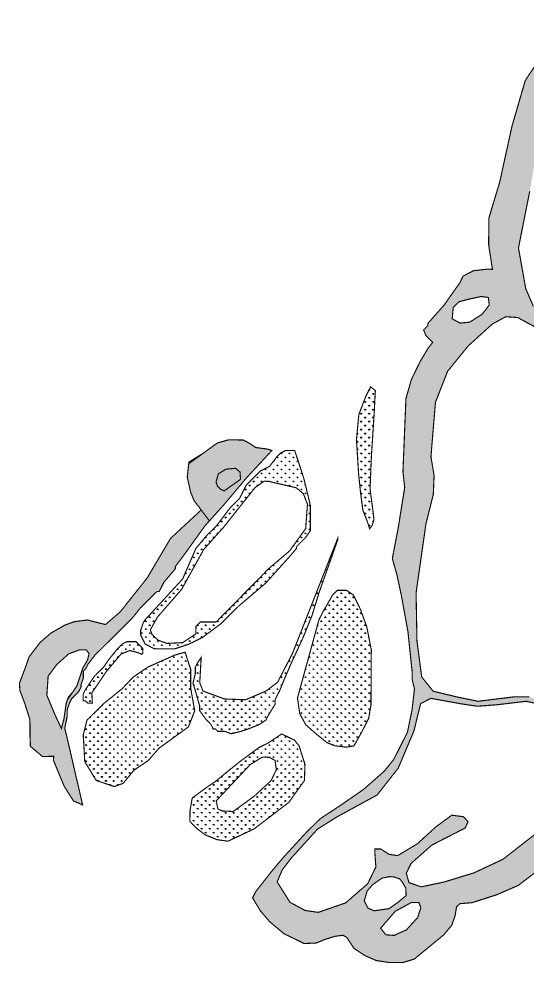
# Model space of a CAD drawing. Header units: metres. Extents: x 319750 to 415268, y 1725605 to 1842937.
# Drawn here: x 333063 to 333963, y 1792349 to 1794022 of the extents above; entities that cross this region are included whole.
import ezdxf

# ---------------------------------------------------------------- set-up
doc = ezdxf.new("R2010")
doc.units = ezdxf.units.M
doc.header["$MEASUREMENT"] = 0
doc.layers.add('MANGROOVES BUFFER ZONE', color=120, linetype='Continuous')

msp = doc.modelspace()

# ---------------------------------------------------------------- hatches: boundary and pattern name
at = {"layer": 'MANGROOVES BUFFER ZONE'}
h = msp.add_hatch(dxfattribs=at)
h.set_pattern_fill('GRASS', color=256, scale=10)
h.paths.add_polyline_path([(333960.8, 1793544.1), (333948, 1793616.1), (333967.9, 1793716.2), (333986.8, 1793823.7), (334005.8, 1793941.8), (334019, 1793989.6), (334023.8, 1794014.7), (334020.5, 1794021.7), (334009, 1793991.4), (333996.7, 1793971.2), (333980.4, 1793942.9), (333964, 1793918.7), (333959.8, 1793911.8), (333936.5, 1793831.7), (333914.7, 1793732.4), (333895.5, 1793668.8), (333895.2, 1793621.5), (333901.9, 1793578.2), (333891.5, 1793578.3), (333868.4, 1793575.7), (333849.7, 1793566.1), (333844.6, 1793555), (333816.1, 1793514.7), (333787.6, 1793482.5), (333787.5, 1793478.4), (333779.9, 1793470.9), (333783.8, 1793461.1), (333796, 1793448.7), (333787.7, 1793438.3), (333774, 1793415.3), (333758.2, 1793382.9), (333748.6, 1793349.1), (333743.3, 1793219.8), (333746.4, 1793191.8), (333734.9, 1793120.1), (333724.5, 1793065.9), (333732.5, 1793037.5), (333740.4, 1793001), (333752.2, 1792936.1), (333759.8, 1792863.2), (333759.8, 1792855.1), (333759.8, 1792851.1), (333763.7, 1792834.9), (333759.5, 1792798.5), (333751.2, 1792758), (333738.9, 1792733.8), (333726.6, 1792709.6), (333710.3, 1792689.4), (333673.7, 1792657.2), (333633.1, 1792629.1), (333596.5, 1792605), (333572.1, 1792580.9), (333531.4, 1792536.6), (333511, 1792512.4), (333482.5, 1792476.1), (333476.8, 1792465), (333490.9, 1792441.6), (333507.4, 1792422.5), (333533, 1792401.1), (333557.1, 1792389.6), (333568.2, 1792384.1), (333589.8, 1792385), (333603.9, 1792390.9), (333623.4, 1792397), (333636.9, 1792398.7), (333643.6, 1792395.1), (333656.5, 1792375.5), (333675.9, 1792362.7), (333695.8, 1792354), (333718.6, 1792350.5), (333743.3, 1792350.4), (333763.3, 1792356.5), (333815.4, 1792399.3), (333829.8, 1792416.4), (333835.6, 1792432.9), (333838.3, 1792449.3), (333844.3, 1792454.7), (333865.6, 1792456.4), (333909.3, 1792470.4), (333947.8, 1792487.1), (334024.3, 1792545.7), (334046.7, 1792562.7), (334067.5, 1792572.9), (334091.5, 1792585.3), (334108.5, 1792605.4), (334119.6, 1792645.7), (334124, 1792679.2), (334127.4, 1792717.5), (334123.4, 1792731.7), (334115.6, 1792776.2), (334107.6, 1792804.6), (334107.7, 1792808.7), (334107.7, 1792812.7), (334103.8, 1792837), (334103.9, 1792865.4), (334108.1, 1792893.7), (334108.3, 1792918), (334108.5, 1792954.4), (334105.8, 1792968.2), (334100, 1792892.1), (334094.4, 1792840.8), (334082.6, 1792815.9), (334063.8, 1792802.3), (334034.7, 1792796.2), (333996.1, 1792807.9), (333967.4, 1792821.1), (333941.1, 1792821.1), (333876.2, 1792813.1), (333837.6, 1792821.1), (333796.7, 1792831), (333776.5, 1792856.3), (333768.1, 1792920.3), (333766.6, 1793005.3), (333784, 1793127.3), (333797.1, 1793179.4), (333798.5, 1793212.8), (333792.9, 1793246.2), (333800.9, 1793342.7), (333822.5, 1793397.7), (333859.2, 1793442.8), (333901.5, 1793481.1), (333925.5, 1793494.2), (333946.6, 1793492.8), (333963.6, 1793483.4), (333982.4, 1793473.6), (334011.1, 1793473.6), (334059.5, 1793479.2), (334083, 1793479.8), (334083.2, 1793501.1), (334083.2, 1793509.4), (334074, 1793499.6), (334059.3, 1793490.1), (334031.4, 1793484.9), (334011.5, 1793487.8), (333992.1, 1793495.3), (333974.5, 1793512.4)])
h.paths.add_polyline_path([(333894.7, 1793528.2), (333896.2, 1793514.9), (333884, 1793499), (333861.6, 1793484.5), (333844.5, 1793483), (333830.6, 1793490.4), (333832.4, 1793510.8), (333843, 1793520.8), (333862.2, 1793525.8), (333882.3, 1793530)], flags=16)
h.paths.add_polyline_path([(333961.5, 1792813.1), (333986.7, 1792807.6), (334010, 1792787.5), (334032.8, 1792781.9), (334069.6, 1792788), (334089.7, 1792790.8), (334073.3, 1792707.5), (334069.6, 1792634.6), (334049.5, 1792616), (334008.6, 1792601.9), (333920.5, 1792533.3), (333868.8, 1792509.1), (333815.3, 1792492.8), (333775.8, 1792484.5), (333753.9, 1792491.9), (333749.3, 1792508.6), (333757.6, 1792525.8), (333794.4, 1792558.4), (333853.5, 1792588.6), (333858.6, 1792599.8), (333850.7, 1792608.6), (333829.8, 1792611.4), (333801.4, 1792590.5), (333768.8, 1792560.7), (333733.9, 1792539.8), (333718.6, 1792542.1), (333704.1, 1792551.4), (333693.4, 1792551.4), (333693.4, 1792545.8), (333695.3, 1792519.8), (333680.9, 1792490), (333641.8, 1792456.1), (333593.4, 1792439.3), (333570.1, 1792442.6), (333543.2, 1792457), (333520.4, 1792493.3), (333529.3, 1792514.3), (333545.2, 1792535.2), (333591.9, 1792586.7), (333626.8, 1792608.6), (333697.6, 1792647.2), (333734.9, 1792694.7), (333762.6, 1792760.1), (333774.7, 1792809), (333792.9, 1792818.3), (333846.9, 1792808.5), (333875.3, 1792804.3), (333911.2, 1792807.1)], flags=16)
h.paths.add_polyline_path([(333727.3, 1792502), (333737.2, 1792498.8), (333742.2, 1792492.9), (333748.3, 1792482.4), (333748.9, 1792469), (333734, 1792456.7), (333718.8, 1792445.9), (333692.2, 1792442.1), (333681.4, 1792446.8), (333674.7, 1792459.7), (333679.9, 1792477.2), (333689.3, 1792488), (333706.2, 1792499.9), (333719.4, 1792502.6)], flags=16)
h.paths.add_polyline_path([(333771.4, 1792456.8), (333775.1, 1792448), (333769.5, 1792430.3), (333749.5, 1792408.3), (333727.5, 1792398.5), (333713.1, 1792399.5), (333703.7, 1792411.1), (333729.4, 1792441), (333758.3, 1792456.8)], flags=16)
h = msp.add_hatch(dxfattribs=at)
h.set_pattern_fill('GRASS', color=256, scale=10)
h.paths.add_polyline_path([(333692.1, 1793320.1), (333694.4, 1793363.4), (333686, 1793370.1), (333677.6, 1793353.5), (333665.2, 1793321.2), (333660.9, 1793276.7), (333664.7, 1793216), (333668.5, 1793179.5), (333672.4, 1793151.2), (333680.4, 1793130.9), (333684.4, 1793118.7), (333689, 1793125.1), (333691.9, 1793135.5), (333689.6, 1793154.4), (333685, 1793189), (333687.3, 1793245.8)])
h = msp.add_hatch(dxfattribs=at)
h.set_pattern_fill('GRASS', color=256, scale=10)
h.paths.add_polyline_path([(333229.9, 1792926.9), (333238.1, 1792934.9), (333262.5, 1792959.1), (333278.8, 1792979.3), (333307.3, 1793007.4), (333311.3, 1793007.4), (333319.5, 1793023.6), (333339.9, 1793047.7), (333339.9, 1793051.8), (333352.2, 1793067.9), (333392.9, 1793124.4), (333425.5, 1793160.6), (333466.3, 1793209), (333511.1, 1793257.3), (333503.7, 1793259.7), (333482.2, 1793262.6), (333473.1, 1793269), (333460.4, 1793275.8), (333434.6, 1793276.3), (333414.3, 1793270.5), (333390.4, 1793253.1), (333364, 1793236.7), (333361.1, 1793210.2), (333366.9, 1793184.2), (333373, 1793168.8), (333385.8, 1793151.9), (333331.5, 1793101.6), (333290.2, 1793031.7), (333242.3, 1792971.4), (333216.2, 1792949.1), (333184.1, 1792957.1), (333160.8, 1792954.1), (333143.9, 1792947.9), (333119.4, 1792933.8), (333100.4, 1792917.4), (333080.9, 1792891.9), (333074.5, 1792873.5), (333063.8, 1792845.2), (333064.5, 1792832.4), (333073.4, 1792808.8), (333082.3, 1792780.4), (333082.5, 1792752.1), (333083.2, 1792733.2), (333104.4, 1792715.4), (333124.5, 1792715.6), (333124, 1792708.6), (333143.1, 1792662.4), (333159.5, 1792636.7), (333175.7, 1792629.6), (333148, 1792749.2), (333144, 1792765.4), (333148.2, 1792785.7), (333148.3, 1792797.8), (333152.4, 1792809.9), (333156.5, 1792818), (333160.5, 1792822), (333168.7, 1792830.1), (333172.8, 1792838.1), (333172.8, 1792842.2), (333176.9, 1792854.3), (333177, 1792866.5), (333181.1, 1792870.5), (333185.1, 1792878.6), (333197.4, 1792894.7), (333217.7, 1792914.8)])
h.paths.add_polyline_path([(333182.2, 1792904.2), (333187.1, 1792897.6), (333184.4, 1792886), (333176.4, 1792872.7), (333165.7, 1792840.7), (333157.3, 1792828.2), (333150.6, 1792820.7), (333146.6, 1792809.5), (333142.6, 1792782), (333138.1, 1792765.1), (333127, 1792788.6), (333112.3, 1792823.8), (333114.6, 1792857.5), (333129.7, 1792878), (333151, 1792897.1), (333170.2, 1792904.2)], flags=16)
h.paths.add_polyline_path([(333419.8, 1793188.8), (333414.4, 1793194.6), (333412.2, 1793201.8), (333416.2, 1793216), (333429.6, 1793224.1), (333447, 1793225.8), (333454.6, 1793219.1), (333455.5, 1793206.2), (333426.5, 1793185.7)], flags=16)
h = msp.add_hatch(dxfattribs=at)
h.set_pattern_fill('GRASS', color=256, scale=10)
h.paths.add_polyline_path([(333425.5, 1793160.6), (333466.3, 1793209), (333511.1, 1793257.3), (333503.7, 1793259.7), (333482.2, 1793262.6), (333473.1, 1793269), (333460.4, 1793275.8), (333434.6, 1793276.3), (333414.3, 1793270.5), (333363.7, 1793233.8), (333361.1, 1793210.2), (333366.9, 1793184.2), (333373, 1793168.8), (333400.4, 1793132.6)])
h.paths.add_polyline_path([(333150.6, 1792820.7), (333148.8, 1792815.8), (333157.3, 1792828.2)], flags=17)
h = msp.add_hatch(dxfattribs=at)
h.set_pattern_fill('GRASS', color=256, scale=10)
h.paths.add_polyline_path([(333543.8, 1793070.9), (333554.6, 1793083.8), (333554.7, 1793087), (333570.9, 1793103.1), (333579.1, 1793115.2), (333579.3, 1793159.8), (333567.5, 1793208.4), (333551.5, 1793257.1), (333535.4, 1793257.2), (333527.2, 1793253.2), (333519.1, 1793245.1), (333506.9, 1793229), (333490.6, 1793221), (333466.2, 1793196.8), (333462.1, 1793188.8), (333453.9, 1793172.6), (333437.7, 1793156.5), (333413.2, 1793124.3), (333396.9, 1793108.1), (333376.5, 1793084), (333352.9, 1793029.7), (333285.4, 1792956.3), (333282.7, 1792950.9), (333278.6, 1792938.8), (333278.5, 1792930.7), (333286.5, 1792914.4), (333302.7, 1792906.2), (333339.1, 1792906), (333363.4, 1792914), (333387.8, 1792926), (333420.3, 1792950.1), (333452.9, 1792982.3), (333500.3, 1793022.6)])
h.paths.add_polyline_path([(333353, 1792917), (333376.2, 1792932.4), (333376.6, 1792945.9), (333384.3, 1792953.6), (333412.4, 1792953.6), (333505.9, 1793048.4), (333542.3, 1793079.3), (333570.9, 1793118.9), (333574.1, 1793162.2), (333566.8, 1793180.8), (333554.1, 1793191.3), (333507.3, 1793202.2), (333497.7, 1793203.1), (333481.3, 1793191.7), (333424.9, 1793120.6), (333390.3, 1793082), (333351.2, 1793011.5), (333308.4, 1792962.4), (333295.7, 1792939.7), (333298.9, 1792931.1), (333309.8, 1792921.1), (333325.2, 1792915.6)], flags=16)
h = msp.add_hatch(dxfattribs=at)
h.set_pattern_fill('GRASS', color=256, scale=10)
h.paths.add_polyline_path([(333516.7, 1792807.9), (333516.7, 1792812), (333516.7, 1792816), (333524.9, 1792832.1), (333533.1, 1792852.3), (333545.4, 1792880.6), (333565.9, 1792925), (333582.3, 1792965.4), (333594.7, 1793005.8), (333627.6, 1793098.8), (333627.6, 1793101.3), (333547.6, 1792897.9), (333521.2, 1792846.9), (333500.5, 1792831.1), (333464.2, 1792815.8), (333427.1, 1792817.2), (333389.1, 1792831.1), (333383.2, 1792845.8), (333385.8, 1792890.9), (333379.5, 1792881.5), (333375.4, 1792873.5), (333375.3, 1792861.3), (333371.2, 1792845.1), (333375.1, 1792833), (333383.1, 1792804.6), (333383, 1792796.5), (333395.1, 1792780.2), (333403.1, 1792772.1), (333407.1, 1792764), (333411.2, 1792764), (333415.2, 1792759.9), (333427.4, 1792759.8), (333439.5, 1792755.7), (333455.7, 1792759.7), (333467.9, 1792763.6), (333488.1, 1792771.6), (333500.3, 1792779.7), (333504.4, 1792787.7)])
h = msp.add_hatch(dxfattribs=at)
h.set_pattern_fill('GRASS', color=256, scale=10)
h.paths.add_polyline_path([(333679.3, 1792944.6), (333667.4, 1792977.1), (333655.4, 1793001.5), (333643.3, 1793009.6), (333627.1, 1793009.7), (333618.9, 1793001.7), (333602.6, 1792973.4), (333594.4, 1792957.3), (333556.4, 1792818.9), (333560.5, 1792791), (333570.9, 1792771.8), (333590, 1792754.9), (333608.7, 1792739.9), (333622.3, 1792734.4), (333642.7, 1792731.9), (333656.4, 1792734), (333670.2, 1792758.5), (333682.5, 1792782.7), (333686.7, 1792807), (333686.9, 1792855.5), (333687.2, 1792904.1)])
h = msp.add_hatch(dxfattribs=at)
h.set_pattern_fill('GRASS', color=256, scale=10)
h.paths.add_polyline_path([(333274.4, 1792914.5), (333270.4, 1792918.6), (333266.3, 1792918.6), (333258.2, 1792918.6), (333254.2, 1792918.7), (333246.1, 1792914.7), (333237.9, 1792906.6), (333221.6, 1792886.5), (333213.5, 1792874.4), (333197.2, 1792858.3), (333180.9, 1792834.1), (333176.8, 1792826), (333176.7, 1792821.9), (333176.7, 1792817.9), (333176.7, 1792813.8), (333180.7, 1792813.8), (333184.8, 1792809.7), (333192.9, 1792809.7), (333192, 1792827.9), (333217.6, 1792865.7), (333243.7, 1792896.7), (333259.1, 1792903), (333273.5, 1792899.4), (333280.4, 1792896.3), (333282.4, 1792898.3), (333282.5, 1792906.4)])
h = msp.add_hatch(dxfattribs=at)
h.set_pattern_fill('GRASS', color=256, scale=10)
h.paths.add_polyline_path([(333367.1, 1792837.1), (333367.2, 1792869.5), (333357.2, 1792900.1), (333338.9, 1792894.9), (333291, 1792873.5), (333264.8, 1792855.6), (333246.3, 1792835.8), (333213.3, 1792809.2), (333183.5, 1792779.8), (333176.8, 1792753.7), (333179.5, 1792706.3), (333199.8, 1792672.9), (333231.9, 1792662.1), (333247.7, 1792667.9), (333266.6, 1792691), (333291.9, 1792708.1), (333311.3, 1792730.2), (333363.2, 1792767.8), (333374.3, 1792796.1)])
h = msp.add_hatch(dxfattribs=at)
h.set_pattern_fill('GRASS', color=256, scale=10)
h.paths.add_polyline_path([(333504.2, 1792739.1), (333487.9, 1792731.1), (333471.7, 1792719.1), (333455.4, 1792707), (333435.1, 1792690.9), (333410.7, 1792670.8), (333398.5, 1792662.8), (333369.9, 1792641.8), (333365.9, 1792618.8), (333365.8, 1792600.4), (333377.1, 1792588.6), (333393.1, 1792576.4), (333413.7, 1792568.1), (333433.3, 1792565.3), (333479.9, 1792587.3), (333541.2, 1792634.2), (333568.7, 1792672.7), (333569.7, 1792701.3), (333559.3, 1792734.1), (333551.2, 1792744.3), (333528.5, 1792755.2)])
h.paths.add_polyline_path([(333412.5, 1792636.8), (333415.3, 1792622.6), (333423.1, 1792618.9), (333442.5, 1792617.9), (333479.9, 1792645.1), (333509.8, 1792672.8), (333519, 1792692.1), (333516.7, 1792708.3), (333506.6, 1792713.8), (333494.1, 1792714.3), (333472.5, 1792700.9)], flags=16)

# ---------------------------------------------------------------- linework, layer by layer
at = {"layer": 'MANGROOVES BUFFER ZONE', "const_width": 2}
for points in [[(333980.4, 1793942.9), (333964, 1793918.7), (333959.8, 1793911.8), (333936.5, 1793831.7), (333914.7, 1793732.4), (333895.5, 1793668.8), (333895.2, 1793621.5), (333901.9, 1793578.2), (333891.5, 1793578.3), (333868.4, 1793575.7), (333849.7, 1793566.1), (333844.6, 1793555), (333816.1, 1793514.7), (333787.6, 1793482.5), (333787.5, 1793478.4), (333779.9, 1793470.9), (333783.8, 1793461.1), (333796, 1793448.7), (333787.7, 1793438.3), (333774, 1793415.3), (333758.2, 1793382.9), (333748.6, 1793349.1), (333743.3, 1793219.8), (333746.4, 1793191.8), (333734.9, 1793120.1), (333724.5, 1793065.9), (333732.5, 1793037.5), (333740.4, 1793001), (333752.2, 1792936.1), (333759.8, 1792863.2), (333759.8, 1792855.1), (333759.8, 1792851.1), (333763.7, 1792834.9), (333759.5, 1792798.5), (333751.2, 1792758), (333738.9, 1792733.8), (333726.6, 1792709.6), (333710.3, 1792689.4), (333673.7, 1792657.2), (333633.1, 1792629.1), (333596.5, 1792605), (333572.1, 1792580.9), (333531.4, 1792536.6), (333511, 1792512.4), (333482.5, 1792476.1), (333476.8, 1792465), (333490.9, 1792441.6), (333507.4, 1792422.5), (333533, 1792401.1), (333557.1, 1792389.6), (333568.2, 1792384.1), (333589.8, 1792385), (333603.9, 1792390.9), (333623.4, 1792397), (333636.9, 1792398.7), (333643.6, 1792395.1), (333656.5, 1792375.5), (333675.9, 1792362.7), (333695.8, 1792354), (333718.6, 1792350.5), (333743.3, 1792350.4), (333763.3, 1792356.5), (333815.4, 1792399.3), (333829.8, 1792416.4), (333835.6, 1792432.9), (333838.3, 1792449.3), (333844.3, 1792454.7), (333865.6, 1792456.4), (333909.3, 1792470.4), (333947.8, 1792487.1), (334024.3, 1792545.7)], [(333974.5, 1793512.4), (333960.8, 1793544.1), (333960.8, 1793544.1), (333948, 1793616.1), (333967.9, 1793716.2)], [(333967.4, 1792821.1), (333941.1, 1792821.1), (333876.2, 1792813.1), (333837.6, 1792821.1), (333796.7, 1792831), (333776.5, 1792856.3), (333768.1, 1792920.3), (333766.6, 1793005.3), (333784, 1793127.3), (333797.1, 1793179.4), (333798.5, 1793212.8), (333792.9, 1793246.2), (333800.9, 1793342.7), (333822.5, 1793397.7), (333859.2, 1793442.8), (333901.5, 1793481.1), (333925.5, 1793494.2), (333946.6, 1793492.8), (333963.6, 1793483.4), (333982.4, 1793473.6)], [(334008.6, 1792601.9), (333920.5, 1792533.3), (333868.8, 1792509.1), (333815.3, 1792492.8), (333775.8, 1792484.5), (333753.9, 1792491.9), (333749.3, 1792508.6), (333757.6, 1792525.8), (333794.4, 1792558.4), (333853.5, 1792588.6), (333858.6, 1792599.8), (333850.7, 1792608.6), (333829.8, 1792611.4), (333801.4, 1792590.5), (333768.8, 1792560.7), (333733.9, 1792539.8), (333718.6, 1792542.1), (333704.1, 1792551.4), (333693.4, 1792551.4), (333693.4, 1792545.8), (333695.3, 1792519.8), (333680.9, 1792490), (333641.8, 1792456.1), (333593.4, 1792439.3), (333570.1, 1792442.6), (333543.2, 1792457), (333520.4, 1792493.3), (333529.3, 1792514.3), (333545.2, 1792535.2), (333591.9, 1792586.7), (333626.8, 1792608.6), (333697.6, 1792647.2), (333734.9, 1792694.7), (333762.6, 1792760.1), (333774.7, 1792809), (333792.9, 1792818.3), (333846.9, 1792808.5), (333875.3, 1792804.3), (333911.2, 1792807.1), (333961.5, 1792813.1), (333961.5, 1792813.1), (333986.7, 1792807.6)]]:
    msp.add_lwpolyline(points, dxfattribs=at)
for points in [[(333894.7, 1793528.2), (333896.2, 1793514.9), (333884, 1793499), (333861.6, 1793484.5), (333844.5, 1793483), (333830.6, 1793490.4), (333832.4, 1793510.8), (333843, 1793520.8), (333862.2, 1793525.8), (333882.3, 1793530), (333894.7, 1793528.2)], [(333692.1, 1793320.1), (333694.4, 1793363.4), (333686, 1793370.1), (333677.6, 1793353.5), (333665.2, 1793321.2), (333660.9, 1793276.7), (333664.7, 1793216), (333668.5, 1793179.5), (333672.4, 1793151.2), (333680.4, 1793130.9), (333684.4, 1793118.7), (333689, 1793125.1), (333691.9, 1793135.5), (333689.6, 1793154.4), (333685, 1793189), (333687.3, 1793245.8), (333692.1, 1793320.1)], [(333229.9, 1792926.9), (333238.1, 1792934.9), (333262.5, 1792959.1), (333278.8, 1792979.3), (333307.3, 1793007.4), (333311.3, 1793007.4), (333319.5, 1793023.6), (333339.9, 1793047.7), (333339.9, 1793051.8), (333352.2, 1793067.9), (333392.9, 1793124.4), (333425.5, 1793160.6), (333466.3, 1793209), (333511.1, 1793257.3), (333503.7, 1793259.7), (333482.2, 1793262.6), (333473.1, 1793269), (333460.4, 1793275.8), (333434.6, 1793276.3), (333414.3, 1793270.5), (333390.4, 1793253.1), (333364, 1793236.7), (333361.1, 1793210.2), (333366.9, 1793184.2), (333373, 1793168.8), (333385.8, 1793151.9), (333331.5, 1793101.6), (333290.2, 1793031.7), (333242.3, 1792971.4), (333216.2, 1792949.1), (333184.1, 1792957.1), (333160.8, 1792954.1), (333143.9, 1792947.9), (333119.4, 1792933.8), (333100.4, 1792917.4), (333080.9, 1792891.9), (333074.5, 1792873.5), (333063.8, 1792845.2), (333064.5, 1792832.4), (333073.4, 1792808.8), (333082.3, 1792780.4), (333082.5, 1792752.1), (333083.2, 1792733.2), (333104.4, 1792715.4), (333124.5, 1792715.6), (333124, 1792708.6), (333143.1, 1792662.4), (333159.5, 1792636.7), (333175.7, 1792629.6), (333148, 1792749.2), (333144, 1792765.4), (333148.2, 1792785.7), (333148.3, 1792797.8), (333152.4, 1792809.9), (333156.5, 1792818), (333160.5, 1792822), (333168.7, 1792830.1), (333172.8, 1792838.1), (333172.8, 1792842.2), (333176.9, 1792854.3), (333177, 1792866.5), (333181.1, 1792870.5), (333185.1, 1792878.6), (333197.4, 1792894.7), (333217.7, 1792914.8), (333229.9, 1792926.9)], [(333425.5, 1793160.6), (333466.3, 1793209), (333511.1, 1793257.3), (333503.7, 1793259.7), (333482.2, 1793262.6), (333473.1, 1793269), (333460.4, 1793275.8), (333434.6, 1793276.3), (333414.3, 1793270.5), (333363.7, 1793233.8), (333361.1, 1793210.2), (333366.9, 1793184.2), (333373, 1793168.8), (333400.4, 1793132.6), (333425.5, 1793160.6)], [(333543.8, 1793070.9), (333554.6, 1793083.8), (333554.7, 1793087), (333570.9, 1793103.1), (333579.1, 1793115.2), (333579.3, 1793159.8), (333567.5, 1793208.4), (333551.5, 1793257.1), (333535.4, 1793257.2), (333527.2, 1793253.2), (333519.1, 1793245.1), (333506.9, 1793229), (333490.6, 1793221), (333466.2, 1793196.8), (333462.1, 1793188.8), (333453.9, 1793172.6), (333437.7, 1793156.5), (333413.2, 1793124.3), (333396.9, 1793108.1), (333376.5, 1793084), (333352.9, 1793029.7), (333285.4, 1792956.3), (333282.7, 1792950.9), (333278.6, 1792938.8), (333278.5, 1792930.7), (333286.5, 1792914.4), (333302.7, 1792906.2), (333339.1, 1792906), (333363.4, 1792914), (333387.8, 1792926), (333420.3, 1792950.1), (333452.9, 1792982.3), (333500.3, 1793022.6), (333543.8, 1793070.9)], [(333419.8, 1793188.8), (333414.4, 1793194.6), (333412.2, 1793201.8), (333416.2, 1793216), (333429.6, 1793224.1), (333447, 1793225.8), (333454.6, 1793219.1), (333455.5, 1793206.2), (333426.5, 1793185.7), (333419.8, 1793188.8)], [(333353, 1792917), (333376.2, 1792932.4), (333376.6, 1792945.9), (333384.3, 1792953.6), (333412.4, 1792953.6), (333505.9, 1793048.4), (333542.3, 1793079.3), (333570.9, 1793118.9), (333574.1, 1793162.2), (333566.8, 1793180.8), (333554.1, 1793191.3), (333507.3, 1793202.2), (333497.7, 1793203.1), (333481.3, 1793191.7), (333424.9, 1793120.6), (333390.3, 1793082), (333351.2, 1793011.5), (333308.4, 1792962.4), (333295.7, 1792939.7), (333298.9, 1792931.1), (333309.8, 1792921.1), (333325.2, 1792915.6), (333353, 1792917)], [(333516.7, 1792807.9), (333516.7, 1792812), (333516.7, 1792816), (333524.9, 1792832.1), (333533.1, 1792852.3), (333545.4, 1792880.6), (333565.9, 1792925), (333582.3, 1792965.4), (333594.7, 1793005.8), (333627.6, 1793098.8), (333627.6, 1793101.3), (333547.6, 1792897.9), (333521.2, 1792846.9), (333500.5, 1792831.1), (333464.2, 1792815.8), (333427.1, 1792817.2), (333389.1, 1792831.1), (333383.2, 1792845.8), (333385.8, 1792890.9), (333379.5, 1792881.5), (333375.4, 1792873.5), (333375.3, 1792861.3), (333371.2, 1792845.1), (333375.1, 1792833), (333383.1, 1792804.6), (333383, 1792796.5), (333395.1, 1792780.2), (333403.1, 1792772.1), (333407.1, 1792764), (333411.2, 1792764), (333415.2, 1792759.9), (333427.4, 1792759.8), (333439.5, 1792755.7), (333455.7, 1792759.7), (333467.9, 1792763.6), (333488.1, 1792771.6), (333500.3, 1792779.7), (333504.4, 1792787.7), (333516.7, 1792807.9)], [(333679.3, 1792944.6), (333667.4, 1792977.1), (333655.4, 1793001.5), (333643.3, 1793009.6), (333627.1, 1793009.7), (333618.9, 1793001.7), (333602.6, 1792973.4), (333594.4, 1792957.3), (333556.4, 1792818.9), (333560.5, 1792791), (333570.9, 1792771.8), (333590, 1792754.9), (333608.7, 1792739.9), (333622.3, 1792734.4), (333642.7, 1792731.9), (333656.4, 1792734), (333670.2, 1792758.5), (333682.5, 1792782.7), (333686.7, 1792807), (333686.9, 1792855.5), (333687.2, 1792904.1), (333679.3, 1792944.6)], [(333274.4, 1792914.5), (333270.4, 1792918.6), (333266.3, 1792918.6), (333258.2, 1792918.6), (333254.2, 1792918.7), (333246.1, 1792914.7), (333237.9, 1792906.6), (333221.6, 1792886.5), (333213.5, 1792874.4), (333197.2, 1792858.3), (333180.9, 1792834.1), (333176.8, 1792826), (333176.7, 1792821.9), (333176.7, 1792817.9), (333176.7, 1792813.8), (333180.7, 1792813.8), (333184.8, 1792809.7), (333192.9, 1792809.7), (333192, 1792827.9), (333217.6, 1792865.7), (333243.7, 1792896.7), (333259.1, 1792903), (333273.5, 1792899.4), (333280.4, 1792896.3), (333282.4, 1792898.3), (333282.5, 1792906.4), (333274.4, 1792914.5)], [(333182.2, 1792904.2), (333187.1, 1792897.6), (333184.4, 1792886), (333176.4, 1792872.7), (333165.7, 1792840.7), (333157.3, 1792828.2), (333150.6, 1792820.7), (333146.6, 1792809.5), (333142.6, 1792782), (333138.1, 1792765.1), (333127, 1792788.6), (333112.3, 1792823.8), (333114.6, 1792857.5), (333129.7, 1792878), (333151, 1792897.1), (333170.2, 1792904.2), (333182.2, 1792904.2)], [(333367.1, 1792837.1), (333367.2, 1792869.5), (333357.2, 1792900.1), (333338.9, 1792894.9), (333291, 1792873.5), (333264.8, 1792855.6), (333246.3, 1792835.8), (333213.3, 1792809.2), (333183.5, 1792779.8), (333176.8, 1792753.7), (333179.5, 1792706.3), (333199.8, 1792672.9), (333231.9, 1792662.1), (333247.7, 1792667.9), (333266.6, 1792691), (333291.9, 1792708.1), (333311.3, 1792730.2), (333363.2, 1792767.8), (333374.3, 1792796.1), (333367.1, 1792837.1)], [(333150.6, 1792820.7), (333148.8, 1792815.8), (333157.3, 1792828.2), (333150.6, 1792820.7)], [(333504.2, 1792739.1), (333487.9, 1792731.1), (333471.7, 1792719.1), (333455.4, 1792707), (333435.1, 1792690.9), (333410.7, 1792670.8), (333398.5, 1792662.8), (333369.9, 1792641.8), (333365.9, 1792618.8), (333365.8, 1792600.4), (333377.1, 1792588.6), (333393.1, 1792576.4), (333413.7, 1792568.1), (333433.3, 1792565.3), (333479.9, 1792587.3), (333541.2, 1792634.2), (333568.7, 1792672.7), (333569.7, 1792701.3), (333559.3, 1792734.1), (333551.2, 1792744.3), (333528.5, 1792755.2), (333504.2, 1792739.1)], [(333412.5, 1792636.8), (333415.3, 1792622.6), (333423.1, 1792618.9), (333442.5, 1792617.9), (333479.9, 1792645.1), (333509.8, 1792672.8), (333519, 1792692.1), (333516.7, 1792708.3), (333506.6, 1792713.8), (333494.1, 1792714.3), (333472.5, 1792700.9), (333412.5, 1792636.8)], [(333727.3, 1792502), (333737.2, 1792498.8), (333742.2, 1792492.9), (333748.3, 1792482.4), (333748.9, 1792469), (333734, 1792456.7), (333718.8, 1792445.9), (333692.2, 1792442.1), (333681.4, 1792446.8), (333674.7, 1792459.7), (333679.9, 1792477.2), (333689.3, 1792488), (333706.2, 1792499.9), (333719.4, 1792502.6), (333727.3, 1792502)], [(333771.4, 1792456.8), (333775.1, 1792448), (333769.5, 1792430.3), (333749.5, 1792408.3), (333727.5, 1792398.5), (333713.1, 1792399.5), (333703.7, 1792411.1), (333729.4, 1792441), (333758.3, 1792456.8), (333771.4, 1792456.8)]]:
    msp.add_lwpolyline(points, close=True, dxfattribs=at)

doc.saveas('drawing.dxf')
